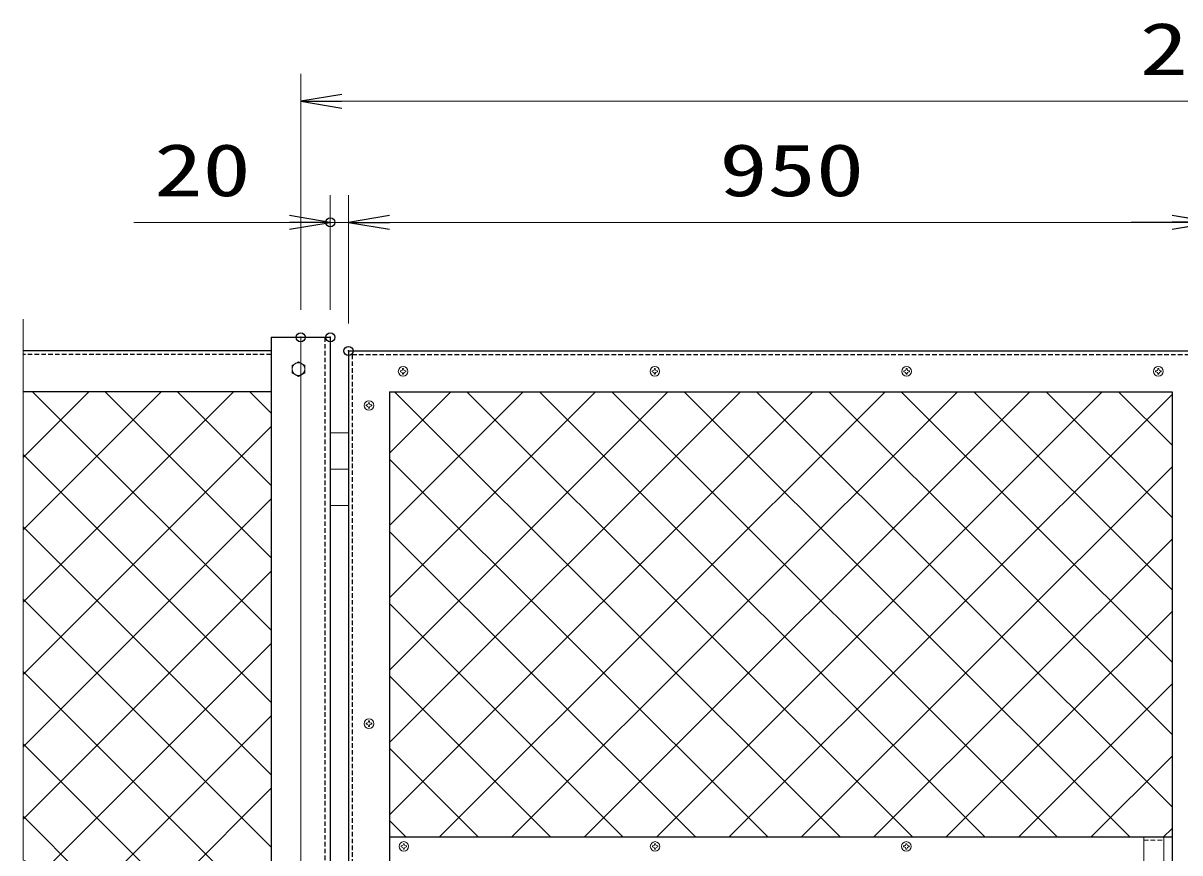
# Model space of a CAD drawing. Units: millimetres, scale not verified. Extents: x -5250 to 5250, y -3712 to 3712.
# Drawn here: x -1463 to -192, y 914 to 1827 of the extents above; entities that cross this region are included whole.
import ezdxf
from ezdxf.enums import TextEntityAlignment as Align

# ---------------------------------------------------------------- set-up
doc = ezdxf.new("R2010")
doc.units = ezdxf.units.MM
doc.header["$LTSCALE"] = 20
doc.header["$PDMODE"] = 32
doc.header["$PDSIZE"] = 10
doc.linetypes.add('USER1', pattern=[50.8, 31.75, -6.35, 6.35, -6.35])
doc.linetypes.add('USER2', pattern=[0.375, 0.25, -0.125])
for name, color, linetype, lineweight in [('0-3_D-STR1', 1, 'Continuous', 25), ('0-4_D-STR3', 3, 'Continuous', 13), ('0-5_D-BMK', 2, 'Continuous', 13), ('0-6_D-STR-DIM', 7, 'Continuous', 13), ('0-7_0', 7, 'Continuous', 25), ('0-A_D-STR2', 7, 'Continuous', 13)]:
    doc.layers.add(name, color=color, linetype=linetype, lineweight=lineweight)
doc.layers.add('0-8_Defpoints', color=7, linetype='Continuous')
doc.styles.add('ＭＳ ゴシック', font='')
doc.styles.get('ＭＳ ゴシック').set_extended_font_data('MS Gothic')

# ---------------------------------------------------------------- blocks, each defined once
blk = doc.blocks.new('DARROWS')
at = {"layer": '0-7_0'}
blk.add_line((0, 0), (-19.982, 0), dxfattribs=at)
blk.add_lwpolyline([(-20, -3.333), (0, 0), (-20, 3.333)], dxfattribs=at)

msp = doc.modelspace()

# ---------------------------------------------------------------- linework, layer by layer
at = {"layer": '0-3_D-STR1'}
for p, q in [((-1190.65, 1481.46), (-1125.65, 1481.46)), ((-1190.65, 1481.46), (-1190.65, 61.46)), ((-1125.65, 1481.46), (-1125.65, 61.46)), ((-1190.65, 1466.46), (-1463.21, 1466.46)), ((-1105.65, 1466.46), (-155.65, 1466.46)), ((-1105.65, 1466.46), (-1105.65, 296.46)), ((-1190.65, 1421.46), (-1463.21, 1421.46)), ((-1060.65, 1421.46), (-1060.65, 931.46)), ((-1060.65, 1421.46), (-200.65, 1421.46)), ((-200.65, 1421.46), (-200.65, 1387.01)), ((-200.65, 1387.01), (-200.65, 931.46)), ((-1060.65, 931.46), (-1060.65, 831.46)), ((-200.65, 931.46), (-1060.65, 931.46)), ((-200.65, 931.46), (-200.65, 831.46))]:
    msp.add_line(p, q, dxfattribs=at)
at = {"layer": '0-3_D-STR1', "linetype": 'USER2'}
for p, q in [((-1131.65, 1481.46), (-1131.65, 61.46)), ((-1190.65, 1462.46), (-1463.21, 1462.46)), ((-1101.65, 1462.46), (-159.65, 1462.46)), ((-1101.65, 1462.46), (-1101.65, 300.46))]:
    msp.add_line(p, q, dxfattribs=at)
at = {"layer": '0-4_D-STR3'}
for p, q in [((-1048.65, 1443.46), (-1048.65, 1444.46)), ((-1048.15, 1444.46), (-1048.65, 1444.46)), ((-1048.15, 1443.46), (-1048.65, 1443.46)), ((-1048.65, 1443.46), (-1048.15, 1443.46)), ((-1046.15, 1446.96), (-1046.15, 1446.46)), ((-1046.15, 1446.96), (-1045.15, 1446.96)), ((-1046.15, 1441.46), (-1046.15, 1440.96)), ((-1046.15, 1440.96), (-1046.15, 1441.46)), ((-1045.15, 1440.96), (-1046.15, 1440.96)), ((-1045.15, 1446.96), (-1045.15, 1446.46)), ((-1045.15, 1441.46), (-1045.15, 1440.96)), ((-1042.65, 1444.46), (-1043.15, 1444.46)), ((-1043.15, 1443.46), (-1042.65, 1443.46)), ((-1042.65, 1444.46), (-1042.65, 1443.46)), ((-771.98, 1443.46), (-771.98, 1444.46)), ((-771.48, 1444.46), (-771.98, 1444.46)), ((-771.48, 1443.46), (-771.98, 1443.46)), ((-771.98, 1443.46), (-771.48, 1443.46)), ((-769.48, 1446.96), (-769.48, 1446.46)), ((-769.48, 1446.96), (-768.48, 1446.96)), ((-769.48, 1441.46), (-769.48, 1440.96)), ((-769.48, 1440.96), (-769.48, 1441.46)), ((-768.48, 1440.96), (-769.48, 1440.96)), ((-768.48, 1446.96), (-768.48, 1446.46)), ((-768.48, 1441.46), (-768.48, 1440.96)), ((-765.98, 1444.46), (-766.48, 1444.46)), ((-766.48, 1443.46), (-765.98, 1443.46)), ((-765.98, 1444.46), (-765.98, 1443.46)), ((-495.32, 1443.46), (-495.32, 1444.46)), ((-494.82, 1444.46), (-495.32, 1444.46)), ((-494.82, 1443.46), (-495.32, 1443.46)), ((-495.32, 1443.46), (-494.82, 1443.46)), ((-492.82, 1446.96), (-492.82, 1446.46)), ((-492.82, 1446.96), (-491.82, 1446.96)), ((-492.82, 1441.46), (-492.82, 1440.96)), ((-492.82, 1440.96), (-492.82, 1441.46)), ((-491.82, 1440.96), (-492.82, 1440.96)), ((-491.82, 1446.96), (-491.82, 1446.46)), ((-491.82, 1441.46), (-491.82, 1440.96)), ((-489.32, 1444.46), (-489.82, 1444.46)), ((-489.82, 1443.46), (-489.32, 1443.46)), ((-489.32, 1444.46), (-489.32, 1443.46)), ((-218.65, 1443.46), (-218.65, 1444.46)), ((-218.15, 1444.46), (-218.65, 1444.46)), ((-218.15, 1443.46), (-218.65, 1443.46)), ((-218.65, 1443.46), (-218.15, 1443.46)), ((-216.15, 1446.96), (-216.15, 1446.46)), ((-216.15, 1446.96), (-215.15, 1446.96)), ((-216.15, 1441.46), (-216.15, 1440.96)), ((-216.15, 1440.96), (-216.15, 1441.46)), ((-215.15, 1440.96), (-216.15, 1440.96)), ((-215.15, 1446.96), (-215.15, 1446.46)), ((-215.15, 1441.46), (-215.15, 1440.96)), ((-212.65, 1444.46), (-213.15, 1444.46)), ((-213.15, 1443.46), (-212.65, 1443.46)), ((-212.65, 1444.46), (-212.65, 1443.46)), ((-1086.15, 1405.96), (-1086.15, 1406.96)), ((-1085.65, 1406.96), (-1086.15, 1406.96)), ((-1085.65, 1405.96), (-1086.15, 1405.96)), ((-1086.15, 1405.96), (-1085.65, 1405.96)), ((-1083.65, 1409.46), (-1083.65, 1408.96)), ((-1083.65, 1409.46), (-1082.65, 1409.46)), ((-1083.65, 1403.96), (-1083.65, 1403.46)), ((-1083.65, 1403.46), (-1083.65, 1403.96)), ((-1082.65, 1403.46), (-1083.65, 1403.46)), ((-1082.65, 1409.46), (-1082.65, 1408.96)), ((-1082.65, 1403.96), (-1082.65, 1403.46)), ((-1080.15, 1406.96), (-1080.65, 1406.96)), ((-1080.65, 1405.96), (-1080.15, 1405.96)), ((-1080.15, 1406.96), (-1080.15, 1405.96)), ((-1105.65, 1376.46), (-1125.65, 1376.46)), ((-1105.65, 1336.46), (-1125.65, 1336.46)), ((-1105.65, 1296.46), (-1125.65, 1296.46)), ((-1086.15, 1055.96), (-1086.15, 1056.96)), ((-1085.65, 1056.96), (-1086.15, 1056.96)), ((-1085.65, 1055.96), (-1086.15, 1055.96)), ((-1086.15, 1055.96), (-1085.65, 1055.96)), ((-1083.65, 1059.46), (-1083.65, 1058.96)), ((-1083.65, 1059.46), (-1082.65, 1059.46)), ((-1082.65, 1059.46), (-1082.65, 1058.96)), ((-1080.15, 1056.96), (-1080.65, 1056.96)), ((-1080.65, 1055.96), (-1080.15, 1055.96)), ((-1080.15, 1056.96), (-1080.15, 1055.96)), ((-1083.65, 1053.96), (-1083.65, 1053.46)), ((-1083.65, 1053.46), (-1083.65, 1053.96)), ((-1082.65, 1053.46), (-1083.65, 1053.46)), ((-1082.65, 1053.96), (-1082.65, 1053.46)), ((-231.65, 931.46), (-209.65, 931.46)), ((-209.65, 931.46), (-209.65, 831.46)), ((-1047.85, 920.96), (-1047.85, 921.96)), ((-1047.35, 921.96), (-1047.85, 921.96)), ((-1047.35, 920.96), (-1047.85, 920.96)), ((-1047.85, 920.96), (-1047.35, 920.96)), ((-1045.35, 924.46), (-1045.35, 923.96)), ((-1045.35, 924.46), (-1044.35, 924.46)), ((-1045.35, 918.96), (-1045.35, 918.46)), ((-1045.35, 918.46), (-1045.35, 918.96)), ((-1044.35, 918.46), (-1045.35, 918.46)), ((-1044.35, 924.46), (-1044.35, 923.96)), ((-1044.35, 918.96), (-1044.35, 918.46)), ((-1041.85, 921.96), (-1042.35, 921.96)), ((-1042.35, 920.96), (-1041.85, 920.96)), ((-1041.85, 921.96), (-1041.85, 920.96)), ((-771.72, 920.96), (-771.72, 921.96)), ((-771.22, 921.96), (-771.72, 921.96)), ((-771.22, 920.96), (-771.72, 920.96)), ((-771.72, 920.96), (-771.22, 920.96)), ((-769.22, 924.46), (-769.22, 923.96)), ((-769.22, 924.46), (-768.22, 924.46)), ((-769.22, 918.96), (-769.22, 918.46)), ((-769.22, 918.46), (-769.22, 918.96)), ((-768.22, 918.46), (-769.22, 918.46)), ((-768.22, 924.46), (-768.22, 923.96)), ((-768.22, 918.96), (-768.22, 918.46)), ((-765.72, 921.96), (-766.22, 921.96)), ((-766.22, 920.96), (-765.72, 920.96)), ((-765.72, 921.96), (-765.72, 920.96)), ((-495.58, 920.96), (-495.58, 921.96)), ((-495.08, 921.96), (-495.58, 921.96)), ((-495.08, 920.96), (-495.58, 920.96)), ((-495.58, 920.96), (-495.08, 920.96)), ((-493.08, 924.46), (-493.08, 923.96)), ((-493.08, 924.46), (-492.08, 924.46)), ((-493.08, 918.96), (-493.08, 918.46)), ((-493.08, 918.46), (-493.08, 918.96)), ((-492.08, 918.46), (-493.08, 918.46)), ((-492.08, 924.46), (-492.08, 923.96)), ((-492.08, 918.96), (-492.08, 918.46)), ((-489.58, 921.96), (-490.08, 921.96)), ((-490.08, 920.96), (-489.58, 920.96)), ((-489.58, 921.96), (-489.58, 920.96))]:
    msp.add_line(p, q, dxfattribs=at)
at = {"layer": '0-4_D-STR3', "linetype": 'USER2'}
msp.add_line((-231.65, 928.46), (-209.65, 928.46), dxfattribs=at)
at = {"layer": '0-4_D-STR3'}
msp.add_lwpolyline([(-1160.65, 1454.56), (-1167.66, 1450.51), (-1167.66, 1442.41), (-1160.65, 1438.36), (-1153.64, 1442.41), (-1153.64, 1450.51)], close=True, dxfattribs=at)
msp.add_lwpolyline([(-231.65, 931.46), (-231.65, 831.46), (-209.65, 831.46)], dxfattribs=at)
for centre, radius in [((-1160.65, 1446.46), 7.03), ((-1045.65, 1443.96), 5.25), ((-768.98, 1443.96), 5.25), ((-492.32, 1443.96), 5.25), ((-215.65, 1443.96), 5.25), ((-1083.15, 1406.46), 5.25), ((-1083.15, 1056.46), 5.25), ((-1044.85, 921.46), 5.25), ((-768.72, 921.46), 5.25), ((-492.58, 921.46), 5.25)]:
    msp.add_circle(centre, radius, dxfattribs=at)
for centre, start, end in [((-1048.15, 1446.46), 270, 0), ((-1048.15, 1441.46), 0, 90), ((-1043.15, 1446.46), 180, 270), ((-1043.15, 1441.46), 90, 180), ((-771.48, 1446.46), 270, 0), ((-771.48, 1441.46), 0, 90), ((-766.48, 1446.46), 180, 270), ((-766.48, 1441.46), 90, 180), ((-494.82, 1446.46), 270, 0), ((-494.82, 1441.46), 0, 90), ((-489.82, 1446.46), 180, 270), ((-489.82, 1441.46), 90, 180), ((-218.15, 1446.46), 270, 0), ((-218.15, 1441.46), 0, 90), ((-213.15, 1446.46), 180, 270), ((-213.15, 1441.46), 90, 180), ((-1085.65, 1408.96), 270, 0), ((-1085.65, 1403.96), 0, 90), ((-1080.65, 1408.96), 180, 270), ((-1080.65, 1403.96), 90, 180), ((-1085.65, 1058.96), 270, 0), ((-1085.65, 1053.96), 0, 90), ((-1080.65, 1058.96), 180, 270), ((-1080.65, 1053.96), 90, 180), ((-1047.35, 923.96), 270, 0), ((-1047.35, 918.96), 0, 90), ((-1042.35, 923.96), 180, 270), ((-1042.35, 918.96), 90, 180), ((-771.22, 923.96), 270, 0), ((-771.22, 918.96), 0, 90), ((-766.22, 923.96), 180, 270), ((-766.22, 918.96), 90, 180), ((-495.08, 923.96), 270, 0), ((-495.08, 918.96), 0, 90), ((-490.08, 923.96), 180, 270), ((-490.08, 918.96), 90, 180)]:
    msp.add_arc(centre, 2, start, end, dxfattribs=at)
at = {"layer": '0-5_D-BMK'}
msp.add_line((-1463.21, 1501.46), (-1463.21, 1421.46), dxfattribs=at)
at = {"layer": '0-5_D-BMK', "linetype": 'USER1'}
msp.add_line((-1158.15, 1481.46), (-1158.15, 61.46), dxfattribs=at)
at = {"layer": '0-5_D-BMK'}
msp.add_lwpolyline([(-1463.21, 1421.46), (-1463.21, 906.46), (-1428.87, 893.96)], dxfattribs=at)
at = {"layer": '0-6_D-STR-DIM'}
for p, q in [((-1158.15, 1511.46), (-1158.15, 1771.09)), ((-1113.15, 1741.09), (811.85, 1741.09)), ((-1125.65, 1511.46), (-1125.65, 1637.84)), ((-1105.65, 1496.46), (-1105.65, 1637.84)), ((-1105.65, 1496.46), (-1105.65, 1637.84)), ((-1170.65, 1607.84), (-1341.65, 1607.84)), ((-1105.65, 1607.84), (-1125.65, 1607.84)), ((-1060.65, 1607.84), (-1015.65, 1607.84)), ((-1060.65, 1607.84), (-200.65, 1607.84)), ((-200.65, 1607.96), (-245.65, 1607.96))]:
    msp.add_line(p, q, dxfattribs=at)
at = {"layer": '0-7_0'}
for p, q in [((-1463.21, 1349.21), (-1390.96, 1421.46)), ((-1463.21, 1269.66), (-1311.41, 1421.46)), ((-1463.21, 1190.11), (-1231.87, 1421.46)), ((-1190.65, 1159.35), (-1452.76, 1421.46)), ((-1190.65, 1238.9), (-1373.22, 1421.46)), ((-1190.65, 1318.45), (-1293.67, 1421.46)), ((-1190.65, 1398), (-1214.12, 1421.46)), ((-1463.21, 1110.56), (-1190.65, 1383.13)), ((-1190.65, 1079.8), (-1463.21, 1352.36)), ((-1463.21, 1031.01), (-1190.65, 1303.58)), ((-1190.65, 1000.25), (-1463.21, 1272.81)), ((-1463.21, 951.46), (-1190.65, 1224.03)), ((-1190.65, 920.7), (-1463.21, 1193.26)), ((-1437.89, 897.24), (-1190.65, 1144.48)), ((-1230.96, 881.46), (-1463.21, 1113.71)), ((-1374.12, 881.46), (-1190.65, 1064.93)), ((-1310.51, 881.46), (-1463.21, 1034.16)), ((-1294.57, 881.46), (-1190.65, 985.38)), ((-1390.06, 881.46), (-1463.21, 954.61))]:
    msp.add_line(p, q, dxfattribs=at)
at = {"layer": '0-8_Defpoints'}
for p in [(-1125.65, 1607.84), (-1158.15, 1481.46), (-1125.65, 1481.46), (-1105.65, 1466.46)]:
    msp.add_point(p, dxfattribs=at)
at = {"layer": '0-A_D-STR2'}
for p, q in [((-1060.65, 1354.03), (-993.22, 1421.46)), ((-1060.65, 1274.48), (-913.67, 1421.46)), ((-1060.65, 1194.93), (-834.12, 1421.46)), ((-1060.65, 1115.38), (-754.57, 1421.46)), ((-1060.65, 1035.83), (-675.02, 1421.46)), ((-1060.65, 956.28), (-595.47, 1421.46)), ((-565.02, 931.46), (-1055.02, 1421.46)), ((-1005.92, 931.46), (-515.92, 1421.46)), ((-485.47, 931.46), (-975.47, 1421.46)), ((-926.37, 931.46), (-436.37, 1421.46)), ((-405.92, 931.46), (-895.92, 1421.46)), ((-846.82, 931.46), (-356.82, 1421.46)), ((-326.37, 931.46), (-816.37, 1421.46)), ((-767.27, 931.46), (-277.27, 1421.46)), ((-246.82, 931.46), (-736.82, 1421.46)), ((-687.72, 931.46), (-200.65, 1418.53)), ((-200.65, 964.84), (-657.27, 1421.46)), ((-200.65, 1044.39), (-577.72, 1421.46)), ((-200.65, 1123.94), (-498.17, 1421.46)), ((-200.65, 1203.49), (-418.62, 1421.46)), ((-200.65, 1283.04), (-339.07, 1421.46)), ((-200.65, 1362.59), (-259.52, 1421.46)), ((-644.57, 931.46), (-1060.65, 1347.55)), ((-608.17, 931.46), (-200.65, 1338.98)), ((-724.12, 931.46), (-1060.65, 1268)), ((-528.62, 931.46), (-200.65, 1259.43)), ((-803.67, 931.46), (-1060.65, 1188.45)), ((-449.07, 931.46), (-200.65, 1179.89)), ((-883.22, 931.46), (-1060.65, 1108.9)), ((-369.52, 931.46), (-200.65, 1100.34)), ((-962.77, 931.46), (-1060.65, 1029.35)), ((-289.97, 931.46), (-200.65, 1020.79)), ((-1042.31, 931.46), (-1060.65, 949.8)), ((-210.42, 931.46), (-200.65, 941.24))]:
    msp.add_line(p, q, dxfattribs=at)

# ---------------------------------------------------------------- block references
at = {"layer": '0-6_D-STR-DIM', "xscale": 2.25, "yscale": 2.25, "rotation": 180}
for p in [(-1158.15, 1741.09), (-1105.65, 1607.84), (-1105.65, 1607.84)]:
    msp.add_blockref('DARROWS', p, dxfattribs=at)
at = {"layer": '0-6_D-STR-DIM', "xscale": 2.25, "yscale": 2.25}
for p in [(-1125.65, 1607.84), (-155.65, 1607.96), (-155.65, 1607.84)]:
    msp.add_blockref('DARROWS', p, dxfattribs=at)

# ---------------------------------------------------------------- texts
at = {"layer": '0-6_D-STR-DIM', "style": 'ＭＳ ゴシック', "width": 1.35}
for s, p in [('2015', (-236.15, 1752.49)), ('20', (-1319.15, 1619.24)), ('950', (-698.15, 1619.24))]:
    msp.add_text(s, height=57.77, dxfattribs=at).set_placement(p, align=Align.BOTTOM_LEFT)

doc.saveas('drawing.dxf')
